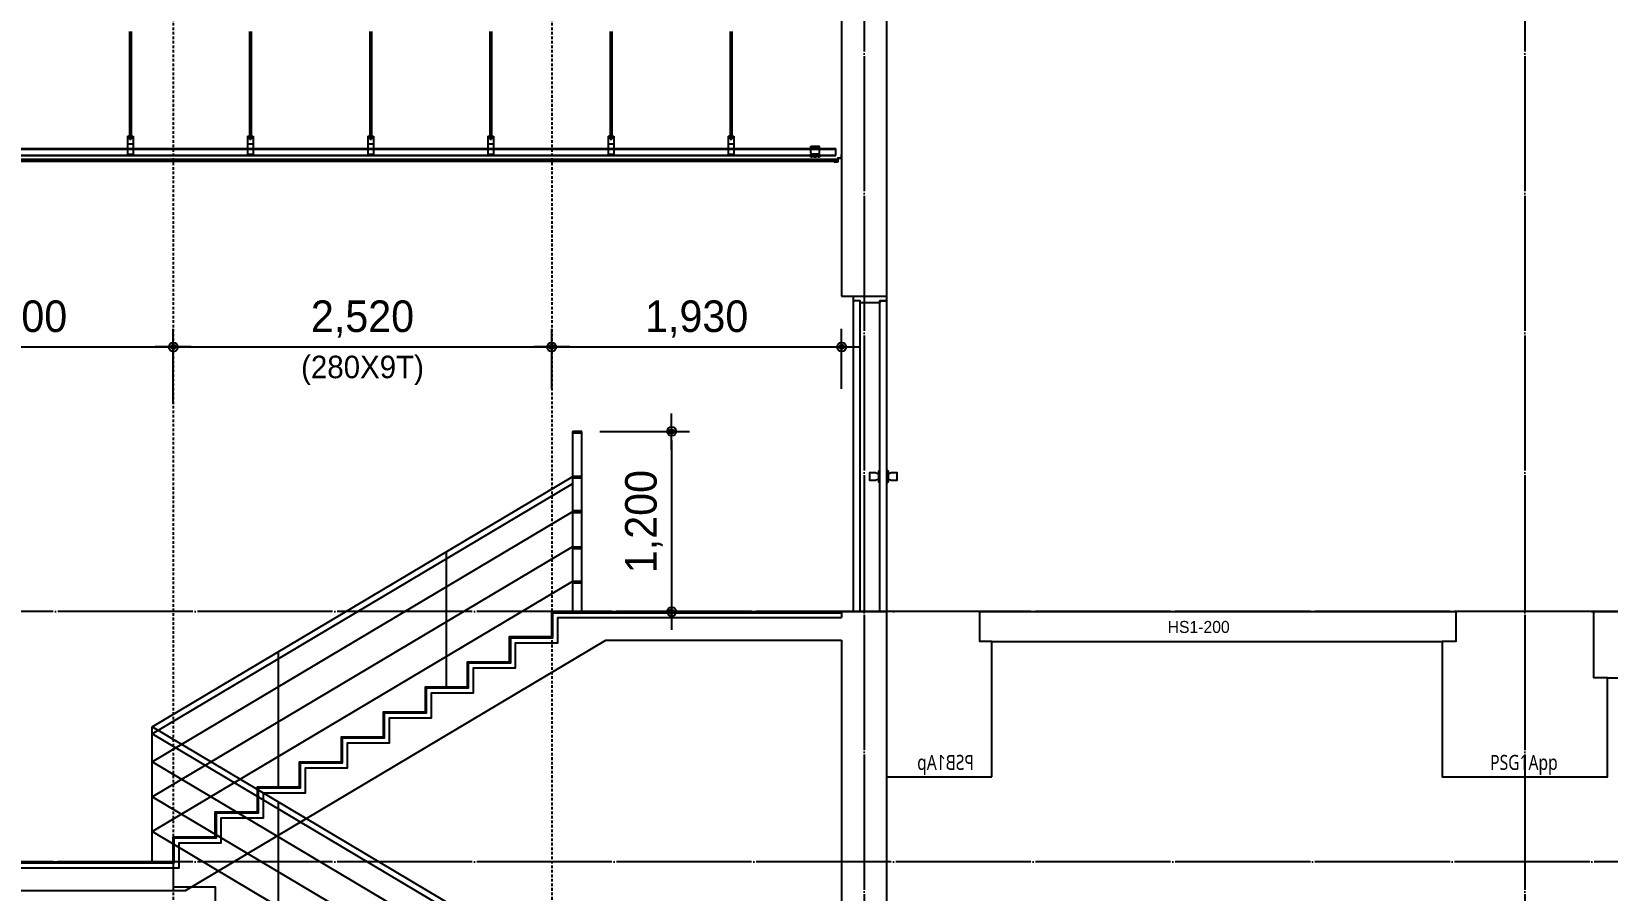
# Model space of a CAD drawing. Header units: millimetres. Extents: x 11948722 to 13111668, y -10771712 to -10232988.
# Drawn here: x 12600611 to 12611105, y -10473560 to -10467841 of the extents above; entities that cross this region are included whole.
import ezdxf
from ezdxf.enums import TextEntityAlignment as Align

# ---------------------------------------------------------------- set-up
doc = ezdxf.new("R2010")
doc.units = ezdxf.units.MM
doc.header["$LTSCALE"] = 150
doc.header["$MEASUREMENT"] = 0
for name, pattern in [('CEN', [6.2, 6, -0.1, 0, -0.1]), ('Xref-계단단면도$0$H', [1, 0.6, -0.4]), ('Xref-계단단면도$0$HIDDEN', [0.375, 0.25, -0.125])]:
    doc.linetypes.add(name, pattern=pattern)
doc.layers.get('0').update_dxf_attribs({"linetype": 'CONTINUOUS'})
doc.layers.get('Defpoints').update_dxf_attribs({"color": 117, "linetype": 'CONTINUOUS'})
for name, color, linetype in [('A-DOOR', 4, 'CONTINUOUS'), ('A-중심선', 10, 'CEN'), ('CON-C', 2, 'CONTINUOUS'), ('ELE-8', 8, 'CONTINUOUS'), ('Xref-계단단면도$0$3 dim0', 7, 'CONTINUOUS'), ('Xref-계단단면도$0$4', 4, 'CONTINUOUS'), ('Xref-계단단면도$0$8', 8, 'CONTINUOUS'), ('Xref-계단단면도$0$A-CEIL', 6, 'CONTINUOUS'), ('Xref-계단단면도$0$A-DIM', 7, 'CONTINUOUS'), ('Xref-계단단면도$0$FIN', 5, 'CONTINUOUS')]:
    doc.layers.add(name, color=color, linetype=linetype)
doc.styles.get("Standard").update_dxf_attribs({"font": 'NanumGothic.ttf'})
doc.styles.add('Xref-계단단면도$0$나눔고딕 Se', font='')
doc.styles.add('Xref-계단단면도$0$돋움', font='')
doc.styles.get('Xref-계단단면도$0$나눔고딕 Se').set_extended_font_data('Dotum')
doc.styles.get('Xref-계단단면도$0$돋움').set_extended_font_data('Dotum')
doc.dimstyles.new('Xref-계단단면도$0$A1-100', dxfattribs={"dimtxt": 3, "dimasz": 1, "dimexe": 2, "dimexo": 2, "dimgap": 1, "dimtad": 1, "dimdec": 0, "dimzin": 12, "dimdsep": 46, "dimlunit": 6, "dimtxsty": 'Xref-계단단면도$0$나눔고딕 Se', "dimblk1": 'Xref-계단단면도$0$DIMDOT', "dimblk2": 'Xref-계단단면도$0$DIMDOT', "dimsah": 1, "dimcen": -1, "dimdle": 2, "dimclrd": 256, "dimclre": 256, "dimclrt": 3, "dimadec": 0, "dimazin": 0, "dimtfac": 1, "dimtdec": 0, "dimtix": 1, "dimtmove": 2, "dimatfit": 3, "dimldrblk": 'Xref-계단단면도$0$DIMDOT', "dimfxl": 1, "dimtvp": 1, "dimtolj": 1, "dimtzin": 12, "dimlwd": -1, "dimlwe": -1, "dimarcsym": 0})

# ---------------------------------------------------------------- blocks, each defined once
blk = doc.blocks.new('Xref-계단단면도$0$DIMDOT')
at = {"color": 0}
blk.add_line((-2, 0), (2, 0), dxfattribs=at)
for radius in [0.5, 0.25]:
    blk.add_circle((0, 0), radius, dxfattribs=at)
blk = doc.blocks.new('*D1197')
at = {"layer": 'Defpoints', "color": 0, "lineweight": -3, "ltscale": 1200}
for p in [(12601555, -10469941), (12599455, -10470295), (12601555, -10470441)]:
    blk.add_point(p, dxfattribs=at)
at = {"layer": 'Xref-계단단면도$0$3 dim0'}
for p, q in [((12599455, -10470175), (12599455, -10469821)), ((12601555, -10470321), (12601555, -10469821)), ((12599515, -10469941), (12601495, -10469941))]:
    blk.add_line(p, q, dxfattribs=at)
at = {"layer": 'Xref-계단단면도$0$3 dim0', "ltscale": 1200, "xscale": 60, "yscale": 60, "zscale": 60, "rotation": 180}
blk.add_blockref('Xref-계단단면도$0$DIMDOT', (12599455, -10469941), dxfattribs=at)
at = {"layer": 'Xref-계단단면도$0$3 dim0', "ltscale": 1200, "xscale": 60, "yscale": 60, "zscale": 60}
blk.add_blockref('Xref-계단단면도$0$DIMDOT', (12601555, -10469941), dxfattribs=at)
at = {"layer": 'Xref-계단단면도$0$3 dim0', "color": 3, "ltscale": 1200, "insert": (12600505, -10469756), "char_height": 210, "attachment_point": 5, "style": 'Xref-계단단면도$0$나눔고딕 Se'}
blk.add_mtext('\\A1;2,100', dxfattribs=at)
blk = doc.blocks.new('*D1198')
at = {"layer": 'Defpoints', "color": 0, "lineweight": -3, "ltscale": 1200}
for p in [(12604075, -10469941), (12601555, -10470341), (12604075, -10470341)]:
    blk.add_point(p, dxfattribs=at)
at = {"layer": 'Xref-계단단면도$0$3 dim0'}
for p, q in [((12601555, -10470221), (12601555, -10469821)), ((12604075, -10470221), (12604075, -10469821)), ((12601615, -10469941), (12604015, -10469941))]:
    blk.add_line(p, q, dxfattribs=at)
at = {"layer": 'Xref-계단단면도$0$3 dim0', "ltscale": 1200, "xscale": 60, "yscale": 60, "zscale": 60, "rotation": 180}
blk.add_blockref('Xref-계단단면도$0$DIMDOT', (12601555, -10469941), dxfattribs=at)
at = {"layer": 'Xref-계단단면도$0$3 dim0', "ltscale": 1200, "xscale": 60, "yscale": 60, "zscale": 60}
blk.add_blockref('Xref-계단단면도$0$DIMDOT', (12604075, -10469941), dxfattribs=at)
at = {"layer": 'Xref-계단단면도$0$3 dim0', "color": 3, "ltscale": 1200, "char_height": 210, "attachment_point": 5, "style": 'Xref-계단단면도$0$나눔고딕 Se'}
for s, insert in [('\\A1;2,520', (12602815, -10469756)), ('\\H0.714286x;(280X9T)', (12602815, -10470097))]:
    blk.add_mtext(s, dxfattribs=dict(at, insert=insert))
blk = doc.blocks.new('*D1199')
at = {"layer": 'Defpoints', "color": 0, "lineweight": -3, "ltscale": 1200}
for p in [(12606005, -10469941), (12604075, -10470341), (12606005, -10470341)]:
    blk.add_point(p, dxfattribs=at)
at = {"layer": 'Xref-계단단면도$0$3 dim0'}
for p, q in [((12604075, -10470221), (12604075, -10469821)), ((12606005, -10470221), (12606005, -10469821)), ((12604135, -10469941), (12605945, -10469941))]:
    blk.add_line(p, q, dxfattribs=at)
at = {"layer": 'Xref-계단단면도$0$3 dim0', "ltscale": 1200, "xscale": 60, "yscale": 60, "zscale": 60, "rotation": 180}
blk.add_blockref('Xref-계단단면도$0$DIMDOT', (12604075, -10469941), dxfattribs=at)
at = {"layer": 'Xref-계단단면도$0$3 dim0', "ltscale": 1200, "xscale": 60, "yscale": 60, "zscale": 60}
blk.add_blockref('Xref-계단단면도$0$DIMDOT', (12606005, -10469941), dxfattribs=at)
at = {"layer": 'Xref-계단단면도$0$3 dim0', "color": 3, "ltscale": 1200, "insert": (12605040, -10469756), "char_height": 210, "attachment_point": 5, "style": 'Xref-계단단면도$0$나눔고딕 Se'}
blk.add_mtext('\\A1;1,930', dxfattribs=at)
blk = doc.blocks.new('*D1220')
at = {"layer": 'Defpoints', "color": 0, "lineweight": -3, "ltscale": 1200}
for p in [(12604275, -10470504), (12604275, -10471704), (12604873, -10471704)]:
    blk.add_point(p, dxfattribs=at)
at = {"layer": 'Xref-계단단면도$0$3 dim0'}
for p, q in [((12604395, -10470504), (12604993, -10470504)), ((12604873, -10470564), (12604873, -10471644)), ((12604395, -10471704), (12604993, -10471704))]:
    blk.add_line(p, q, dxfattribs=at)
at = {"layer": 'Xref-계단단면도$0$3 dim0', "ltscale": 1200, "xscale": 60, "yscale": 60, "zscale": 60}
for p, rotation in [((12604873, -10470504), 90), ((12604873, -10471704), 270)]:
    blk.add_blockref('Xref-계단단면도$0$DIMDOT', p, dxfattribs=dict(at, rotation=rotation))
at = {"layer": 'Xref-계단단면도$0$3 dim0', "color": 3, "ltscale": 1200, "insert": (12604688, -10471104), "char_height": 210, "attachment_point": 5, "rotation": 90, "style": 'Xref-계단단면도$0$나눔고딕 Se'}
blk.add_mtext('\\A1;1,200', dxfattribs=at)
blk = doc.blocks.new('*U136')
at = {"layer": 'A-DOOR'}
for p, q in [((-200, 0), (-200, 2070)), ((-155, 0), (-155, 2055)), ((-200, 0), (-25, 0))]:
    blk.add_line(p, q, dxfattribs=at)
for points in [[(10, 2100), (20, 2100), (20, 2070), (-25, 2070), (-25, 2055), (-155, 2055), (-155, 2070), (-200, 2070), (-200, 2100), (-190, 2100)], [(-25, 945), (-35, 935), (-35, 865), (-25, 855)], [(20, 945), (30, 935), (30, 865), (20, 855)], [(-35, 915), (-55, 925), (-95, 925), (-95, 875), (-55, 875), (-35, 885)], [(30, 885), (50, 875), (90, 875), (90, 925), (50, 925), (30, 915)]]:
    blk.add_lwpolyline(points, dxfattribs=at)
blk.add_lwpolyline([(20, 0), (-25, 0), (-25, 2070), (20, 2070)], close=True, dxfattribs=at)
blk = doc.blocks.new('PSB1Ap')
at = {"layer": 'CON-C', "ltscale": 1200, "flags": 128}
blk.add_lwpolyline([(-350, 0), (-350, 900), (-270, 900), (-270, 1100), (350, 1100), (350, 0)], close=True, dxfattribs=at)
at = {"layer": 'Defpoints', "color": 1, "width": 0.8}
blk.add_text('PSB1Ap', height=99.8, dxfattribs=at).set_placement((-231, 96), align=Align.MIDDLE_LEFT)
blk = doc.blocks.new('PSG1App')
at = {"layer": 'CON-C', "ltscale": 1200, "flags": 128}
blk.add_lwpolyline([(-460, 1100), (-460, 900), (-550, 900), (-550, 0), (550, 0), (550, 660), (460, 660), (460, 1100)], close=True, dxfattribs=at)
at = {"layer": 'Defpoints', "color": 1, "width": 0.8}
blk.add_text('PSG1App', height=99.8, dxfattribs=at).set_placement((-231, 96), align=Align.MIDDLE_LEFT)
blk = doc.blocks.new('zw$3F14')
at = {"layer": 'Xref-계단단면도$0$A-CEIL', "ltscale": 1200}
for p, q in [((0, 0), (0, 1200)), ((60, 0), (60, 1200))]:
    blk.add_line(p, q, dxfattribs=at)
at = {"layer": 'Xref-계단단면도$0$A-CEIL', "color": 4, "ltscale": 1200}
for points in [[(60, 1200), (0, 1200), (0, 1191), (60, 1191)], [(60, 900), (0, 900), (0, 891), (60, 891)], [(60, 670), (0, 670), (0, 661), (60, 661)], [(60, 430), (0, 430), (0, 421), (60, 421)], [(60, 200), (0, 200), (0, 191), (60, 191)]]:
    blk.add_lwpolyline(points, close=True, dxfattribs=at)

msp = doc.modelspace()

# ---------------------------------------------------------------- linework, layer by layer
at = {"layer": 'A-중심선'}
for p, q in [((12606154.7, -10458703.5), (12606154.7, -10505384.5)), ((12610554.7, -10458703.5), (12610554.7, -10505384.5)), ((12612846.5, -10471703.5), (12595120.5, -10471703.5)), ((12612846.5, -10471703.5), (12595220.5, -10471703.5)), ((12612846.5, -10473370.2), (12595220.5, -10473370.2))]:
    msp.add_line(p, q, dxfattribs=at)
at = {"layer": 'CON-C', "ltscale": 1200}
for p, q in [((12606304.7, -10466553.5), (12606304.7, -10469603.5)), ((12606004.7, -10466853.5), (12606004.7, -10469603.5)), ((12606004.7, -10469603.5), (12606304.7, -10469603.5)), ((12606004.7, -10471703.5), (12606304.7, -10471703.5)), ((12606004.7, -10471703.5), (12606004.7, -10471743.5)), ((12606304.7, -10471703.5), (12606304.7, -10479603.5)), ((12606924.7, -10471703.5), (12610094.7, -10471703.5)), ((12611014.7, -10471703.5), (12612846.5, -10471703.5)), ((12601635.9, -10473560.2), (12604435.9, -10471893.5)), ((12604435.9, -10471893.5), (12606004.7, -10471893.5)), ((12606004.7, -10471893.5), (12606004.7, -10475076.9)), ((12607004.7, -10471903.5), (12610004.7, -10471903.5)), ((12599154.7, -10473560.2), (12601635.9, -10473560.2))]:
    msp.add_line(p, q, dxfattribs=at)
at = {"layer": 'CON-C', "ltscale": 1200, "flags": 128}
msp.add_lwpolyline([(12599254.7, -10473410.2), (12601594.7, -10473410.2), (12601594.7, -10473243.5), (12601874.7, -10473243.5), (12601874.7, -10473076.9), (12602154.7, -10473076.9), (12602154.7, -10472910.2), (12602434.7, -10472910.2), (12602434.7, -10472743.5), (12602714.7, -10472743.5), (12602714.7, -10472576.9), (12602994.7, -10472576.9), (12602994.7, -10472410.2), (12603274.7, -10472410.2), (12603274.7, -10472243.5), (12603554.7, -10472243.5), (12603554.7, -10472076.9), (12603834.7, -10472076.9), (12603834.7, -10471910.2), (12604114.7, -10471910.2), (12604114.7, -10471743.5), (12606004.7, -10471743.5)], dxfattribs=at)
at = {"layer": 'CON-C', "ltscale": 1200}
msp.add_lwpolyline([(12611104.7, -10472143.5), (12612846.5, -10472143.5)], dxfattribs=at)
at = {"layer": 'ELE-8', "ltscale": 300}
for p, q in [((12601414.7, -10473370.2), (12601414.7, -10472470.2)), ((12601414.7, -10473370.2), (12601414.7, -10472470.2)), ((12601414.7, -10473370.2), (12601414.7, -10472470.2)), ((12604214.7, -10474136.9), (12601414.7, -10472470.2)), ((12604214.7, -10474183.4), (12601414.7, -10472516.7)), ((12604214.7, -10474369.6), (12601414.7, -10472702.9)), ((12604214.7, -10474602.4), (12601414.7, -10472935.7)), ((12602254.7, -10473870.2), (12602254.7, -10472970.2)), ((12604214.7, -10474835.1), (12601414.7, -10473168.4))]:
    msp.add_line(p, q, dxfattribs=at)
at = {"layer": 'ELE-8', "ltscale": 300, "flags": 128}
msp.add_lwpolyline([(12600174.7, -10473370.2), (12601554.7, -10473370.2), (12601554.7, -10473536.9), (12601834.7, -10473536.9), (12601834.7, -10473703.5), (12602114.7, -10473703.5), (12602114.7, -10473870.2), (12602394.7, -10473870.2), (12602394.7, -10474036.9), (12602674.7, -10474036.9), (12602674.7, -10474203.5), (12602954.7, -10474203.5), (12602954.7, -10474370.2), (12603234.7, -10474370.2), (12603234.7, -10474536.9), (12603514.7, -10474536.9), (12603514.7, -10474703.5), (12603794.7, -10474703.5), (12603794.7, -10474870.2), (12604074.7, -10474870.2), (12604074.7, -10475036.9), (12606284.7, -10475036.9)], dxfattribs=at)
at = {"layer": 'Xref-계단단면도$0$4', "ltscale": 0.1}
msp.add_lwpolyline([(12605954.7, -10468709.5), (12605954.7, -10468703.5), (12605955.7, -10468703.5), (12605955.7, -10468708.5), (12605978.7, -10468708.5), (12605978.7, -10468683.5), (12606003.7, -10468683.5), (12606003.7, -10468659.5), (12606004.7, -10468659.5), (12606004.7, -10468684.5), (12605979.7, -10468684.5), (12605979.7, -10468709.5), (12605954.7, -10468709.5)], dxfattribs=at)
at = {"layer": 'Xref-계단단면도$0$8'}
for p, q in [((12601263, -10467841), (12601263, -10468534.8)), ((12601274.3, -10467841), (12601274.3, -10468534.8)), ((12602063, -10467841), (12602063, -10468534.8)), ((12602074.3, -10467841), (12602074.3, -10468534.8)), ((12602863, -10467841), (12602863, -10468534.8)), ((12602874.3, -10467841), (12602874.3, -10468534.8)), ((12603663, -10467841), (12603663, -10468534.8)), ((12603674.3, -10467841), (12603674.3, -10468534.8)), ((12604463, -10467841), (12604463, -10468534.8)), ((12604474.3, -10467841), (12604474.3, -10468534.8)), ((12605263, -10467841), (12605263, -10468534.8)), ((12605274.3, -10467841), (12605274.3, -10468534.8)), ((12601249.9, -10468538.5), (12601249.9, -10468657.3)), ((12601249.9, -10468538.5), (12601287.4, -10468538.5)), ((12601257.4, -10468534.8), (12601279.9, -10468534.8)), ((12601257.4, -10468534.8), (12601257.4, -10468538.5)), ((12601261.2, -10468534.8), (12601261.2, -10468538.5)), ((12601263, -10468529.8), (12601274.3, -10468529.8)), ((12601263, -10468532.3), (12601274.3, -10468532.3)), ((12601276.2, -10468534.8), (12601276.2, -10468538.5)), ((12601279.9, -10468534.8), (12601279.9, -10468538.5)), ((12601287.4, -10468538.5), (12601287.4, -10468657.3)), ((12602049.9, -10468538.5), (12602049.9, -10468657.3)), ((12602049.9, -10468538.5), (12602087.4, -10468538.5)), ((12602057.4, -10468534.8), (12602079.9, -10468534.8)), ((12602057.4, -10468534.8), (12602057.4, -10468538.5)), ((12602061.2, -10468534.8), (12602061.2, -10468538.5)), ((12602063, -10468529.8), (12602074.3, -10468529.8)), ((12602063, -10468532.3), (12602074.3, -10468532.3)), ((12602076.2, -10468534.8), (12602076.2, -10468538.5)), ((12602079.9, -10468534.8), (12602079.9, -10468538.5)), ((12602087.4, -10468538.5), (12602087.4, -10468657.3)), ((12602849.9, -10468538.5), (12602849.9, -10468657.3)), ((12602849.9, -10468538.5), (12602887.4, -10468538.5)), ((12602857.4, -10468534.8), (12602879.9, -10468534.8)), ((12602857.4, -10468534.8), (12602857.4, -10468538.5)), ((12602861.2, -10468534.8), (12602861.2, -10468538.5)), ((12602863, -10468529.8), (12602874.3, -10468529.8)), ((12602863, -10468532.3), (12602874.3, -10468532.3)), ((12602876.2, -10468534.8), (12602876.2, -10468538.5)), ((12602879.9, -10468534.8), (12602879.9, -10468538.5)), ((12602887.4, -10468538.5), (12602887.4, -10468657.3)), ((12603649.9, -10468538.5), (12603687.4, -10468538.5)), ((12603649.9, -10468538.5), (12603649.9, -10468657.3)), ((12603657.4, -10468534.8), (12603679.9, -10468534.8)), ((12603657.4, -10468534.8), (12603657.4, -10468538.5)), ((12603661.2, -10468534.8), (12603661.2, -10468538.5)), ((12603663, -10468529.8), (12603674.3, -10468529.8)), ((12603663, -10468532.3), (12603674.3, -10468532.3)), ((12603676.2, -10468534.8), (12603676.2, -10468538.5)), ((12603679.9, -10468534.8), (12603679.9, -10468538.5)), ((12603687.4, -10468538.5), (12603687.4, -10468657.3)), ((12604449.9, -10468538.5), (12604449.9, -10468657.3)), ((12604449.9, -10468538.5), (12604487.4, -10468538.5)), ((12604457.4, -10468534.8), (12604457.4, -10468538.5)), ((12604457.4, -10468534.8), (12604479.9, -10468534.8)), ((12604461.2, -10468534.8), (12604461.2, -10468538.5)), ((12604463, -10468529.8), (12604474.3, -10468529.8)), ((12604463, -10468532.3), (12604474.3, -10468532.3)), ((12604476.2, -10468534.8), (12604476.2, -10468538.5)), ((12604479.9, -10468534.8), (12604479.9, -10468538.5)), ((12604487.4, -10468538.5), (12604487.4, -10468657.3)), ((12605249.9, -10468538.5), (12605249.9, -10468657.3)), ((12605249.9, -10468538.5), (12605287.4, -10468538.5)), ((12605257.4, -10468534.8), (12605257.4, -10468538.5)), ((12605257.4, -10468534.8), (12605279.9, -10468534.8)), ((12605261.2, -10468534.8), (12605261.2, -10468538.5)), ((12605263, -10468529.8), (12605274.3, -10468529.8)), ((12605263, -10468532.3), (12605274.3, -10468532.3)), ((12605276.2, -10468534.8), (12605276.2, -10468538.5)), ((12605279.9, -10468534.8), (12605279.9, -10468538.5)), ((12605287.4, -10468538.5), (12605287.4, -10468657.3)), ((12601249.9, -10468542.3), (12601287.4, -10468542.3)), ((12601249.9, -10468588.5), (12601287.4, -10468588.5)), ((12601257.4, -10468542.3), (12601257.4, -10468546)), ((12601257.4, -10468546), (12601279.9, -10468546)), ((12601261.2, -10468542.3), (12601261.2, -10468546)), ((12601263, -10468546), (12601263, -10468557.3)), ((12601263, -10468547.3), (12601274.3, -10468547.3)), ((12601263, -10468549.8), (12601274.3, -10468549.8)), ((12601263, -10468552.3), (12601274.3, -10468552.3)), ((12601263, -10468554.8), (12601274.3, -10468554.8)), ((12601263, -10468554.8), (12601274.3, -10468554.8)), ((12601263, -10468557.3), (12601274.3, -10468557.3)), ((12601274.3, -10468546), (12601274.3, -10468557.3)), ((12601276.2, -10468542.3), (12601276.2, -10468546)), ((12601279.9, -10468542.3), (12601279.9, -10468546)), ((12602049.9, -10468542.3), (12602087.4, -10468542.3)), ((12602049.9, -10468588.5), (12602087.4, -10468588.5)), ((12602057.4, -10468542.3), (12602057.4, -10468546)), ((12602057.4, -10468546), (12602079.9, -10468546)), ((12602061.2, -10468542.3), (12602061.2, -10468546)), ((12602063, -10468546), (12602063, -10468557.3)), ((12602063, -10468547.3), (12602074.3, -10468547.3)), ((12602063, -10468549.8), (12602074.3, -10468549.8)), ((12602063, -10468552.3), (12602074.3, -10468552.3)), ((12602063, -10468554.8), (12602074.3, -10468554.8)), ((12602063, -10468554.8), (12602074.3, -10468554.8)), ((12602063, -10468557.3), (12602074.3, -10468557.3)), ((12602074.3, -10468546), (12602074.3, -10468557.3)), ((12602076.2, -10468542.3), (12602076.2, -10468546)), ((12602079.9, -10468542.3), (12602079.9, -10468546)), ((12602849.9, -10468542.3), (12602887.4, -10468542.3)), ((12602849.9, -10468588.5), (12602887.4, -10468588.5)), ((12602857.4, -10468542.3), (12602857.4, -10468546)), ((12602857.4, -10468546), (12602879.9, -10468546)), ((12602861.2, -10468542.3), (12602861.2, -10468546)), ((12602863, -10468546), (12602863, -10468557.3)), ((12602863, -10468547.3), (12602874.3, -10468547.3)), ((12602863, -10468549.8), (12602874.3, -10468549.8)), ((12602863, -10468552.3), (12602874.3, -10468552.3)), ((12602863, -10468554.8), (12602874.3, -10468554.8)), ((12602863, -10468554.8), (12602874.3, -10468554.8)), ((12602863, -10468557.3), (12602874.3, -10468557.3)), ((12602874.3, -10468546), (12602874.3, -10468557.3)), ((12602876.2, -10468542.3), (12602876.2, -10468546)), ((12602879.9, -10468542.3), (12602879.9, -10468546)), ((12603649.9, -10468542.3), (12603687.4, -10468542.3)), ((12603649.9, -10468588.5), (12603687.4, -10468588.5)), ((12603657.4, -10468542.3), (12603657.4, -10468546)), ((12603657.4, -10468546), (12603679.9, -10468546)), ((12603661.2, -10468542.3), (12603661.2, -10468546)), ((12603663, -10468546), (12603663, -10468557.3)), ((12603663, -10468547.3), (12603674.3, -10468547.3)), ((12603663, -10468549.8), (12603674.3, -10468549.8)), ((12603663, -10468552.3), (12603674.3, -10468552.3)), ((12603663, -10468554.8), (12603674.3, -10468554.8)), ((12603663, -10468554.8), (12603674.3, -10468554.8)), ((12603663, -10468557.3), (12603674.3, -10468557.3)), ((12603674.3, -10468546), (12603674.3, -10468557.3)), ((12603676.2, -10468542.3), (12603676.2, -10468546)), ((12603679.9, -10468542.3), (12603679.9, -10468546)), ((12604449.9, -10468542.3), (12604487.4, -10468542.3)), ((12604449.9, -10468588.5), (12604487.4, -10468588.5)), ((12604457.4, -10468542.3), (12604457.4, -10468546)), ((12604457.4, -10468546), (12604479.9, -10468546)), ((12604461.2, -10468542.3), (12604461.2, -10468546)), ((12604463, -10468546), (12604463, -10468557.3)), ((12604463, -10468547.3), (12604474.3, -10468547.3)), ((12604463, -10468549.8), (12604474.3, -10468549.8)), ((12604463, -10468552.3), (12604474.3, -10468552.3)), ((12604463, -10468554.8), (12604474.3, -10468554.8)), ((12604463, -10468554.8), (12604474.3, -10468554.8)), ((12604463, -10468557.3), (12604474.3, -10468557.3)), ((12604474.3, -10468546), (12604474.3, -10468557.3)), ((12604476.2, -10468542.3), (12604476.2, -10468546)), ((12604479.9, -10468542.3), (12604479.9, -10468546)), ((12605249.9, -10468542.3), (12605287.4, -10468542.3)), ((12605249.9, -10468588.5), (12605287.4, -10468588.5)), ((12605257.4, -10468542.3), (12605257.4, -10468546)), ((12605257.4, -10468546), (12605279.9, -10468546)), ((12605261.2, -10468542.3), (12605261.2, -10468546)), ((12605263, -10468546), (12605263, -10468557.3)), ((12605263, -10468547.3), (12605274.3, -10468547.3)), ((12605263, -10468549.8), (12605274.3, -10468549.8)), ((12605263, -10468552.3), (12605274.3, -10468552.3)), ((12605263, -10468554.8), (12605274.3, -10468554.8)), ((12605263, -10468554.8), (12605274.3, -10468554.8)), ((12605263, -10468557.3), (12605274.3, -10468557.3)), ((12605274.3, -10468546), (12605274.3, -10468557.3)), ((12605276.2, -10468542.3), (12605276.2, -10468546)), ((12605279.9, -10468542.3), (12605279.9, -10468546)), ((12605801.1, -10468604.8), (12605857.3, -10468604.8)), ((12605801.1, -10468648.5), (12605801.1, -10468604.8)), ((12605801.1, -10468607.3), (12605857.3, -10468607.3)), ((12605801.1, -10468616), (12605804.8, -10468616)), ((12605806.8, -10468616), (12605809.8, -10468616)), ((12605809.8, -10468610.1), (12605809.8, -10468604.8)), ((12605809.8, -10468616), (12605809.8, -10468611.8)), ((12605824.8, -10468610.1), (12605824.8, -10468604.8)), ((12605824.8, -10468616), (12605824.8, -10468611.8)), ((12605824.8, -10468616), (12605827.9, -10468616)), ((12605829.6, -10468616), (12605833.6, -10468616)), ((12605833.6, -10468610.1), (12605833.6, -10468604.8)), ((12605833.6, -10468616), (12605833.6, -10468611.8)), ((12605848.6, -10468610.1), (12605848.6, -10468604.8)), ((12605848.6, -10468616), (12605848.6, -10468611.8)), ((12605848.6, -10468616), (12605852.4, -10468616)), ((12605853.7, -10468616), (12605857.3, -10468616)), ((12605857.3, -10468648.5), (12605857.3, -10468604.8)), ((12601249.9, -10468657.3), (12601287.4, -10468657.3)), ((12602049.9, -10468657.3), (12602087.4, -10468657.3)), ((12602849.9, -10468657.3), (12602887.4, -10468657.3)), ((12603649.9, -10468657.3), (12603687.4, -10468657.3)), ((12604449.9, -10468657.3), (12604487.4, -10468657.3)), ((12605249.9, -10468657.3), (12605287.4, -10468657.3)), ((12605807.3, -10468654.8), (12605801.1, -10468648.5)), ((12605801.1, -10468654.8), (12605807.3, -10468654.8)), ((12605801.1, -10468678.5), (12605801.1, -10468654.8)), ((12605808.6, -10468678.5), (12605801.1, -10468678.5)), ((12605803.6, -10468657.3), (12605807.3, -10468657.3)), ((12605803.6, -10468676), (12605803.6, -10468657.3)), ((12605803.6, -10468664.8), (12605854.8, -10468664.8)), ((12605806.5, -10468676), (12605803.6, -10468676)), ((12605807.3, -10468657.3), (12605807.3, -10468654.8)), ((12605807.3, -10468654.8), (12605851.1, -10468654.8)), ((12605837.3, -10468678.5), (12605821.1, -10468678.5)), ((12605835.2, -10468676), (12605823.2, -10468676)), ((12605857.3, -10468678.5), (12605849.8, -10468678.5)), ((12605851.1, -10468654.8), (12605857.3, -10468648.5)), ((12605851.1, -10468657.3), (12605851.1, -10468654.8)), ((12605851.1, -10468654.8), (12605857.3, -10468654.8)), ((12605851.1, -10468657.3), (12605854.8, -10468657.3)), ((12605854.8, -10468676), (12605852, -10468676)), ((12605854.8, -10468657.3), (12605854.8, -10468676)), ((12605857.3, -10468654.8), (12605857.3, -10468678.5))]:
    msp.add_line(p, q, dxfattribs=at)
at = {"layer": 'Xref-계단단면도$0$8', "linetype": 'Xref-계단단면도$0$HIDDEN', "ltscale": 0.1}
for p, q in [((12599493.7, -10468623.5), (12605965.7, -10468623.5)), ((12599493.7, -10468663.5), (12605965.7, -10468663.5))]:
    msp.add_line(p, q, dxfattribs=at)
at = {"layer": 'Xref-계단단면도$0$8'}
for centre, radius, start, end in [((12605814.8, -10468678.5), 8.75, 16.60155, 163.39845), ((12605814.8, -10468678.5), 6.25, 0, 180), ((12605843.6, -10468678.5), 8.75, 16.60155, 163.39845), ((12605843.6, -10468678.5), 6.25, 0, 180)]:
    msp.add_arc(centre, radius, start, end, dxfattribs=at)
at = {"layer": 'Xref-계단단면도$0$A-CEIL', "ltscale": 1200}
for p, q in [((12601414.7, -10472470.2), (12604214.7, -10470803.5)), ((12601414.7, -10472516.7), (12604214.7, -10470850.1)), ((12601414.7, -10472702.9), (12604214.7, -10471036.3)), ((12601414.7, -10472935.7), (12604214.7, -10471269)), ((12603374.7, -10472203.5), (12603374.7, -10471303.5)), ((12601414.7, -10473168.4), (12604214.7, -10471501.8)), ((12602254.7, -10472870.2), (12602254.7, -10471970.2)), ((12601414.7, -10473370.2), (12601414.7, -10472470.2))]:
    msp.add_line(p, q, dxfattribs=at)
at = {"layer": 'Xref-계단단면도$0$A-CEIL', "ltscale": 1200, "flags": 128}
for points in [[(12599254.7, -10473370.2), (12601554.7, -10473370.2), (12601554.7, -10473203.5), (12601834.7, -10473203.5), (12601834.7, -10473036.9), (12602114.7, -10473036.9), (12602114.7, -10472870.2), (12602394.7, -10472870.2), (12602394.7, -10472703.5), (12602674.7, -10472703.5), (12602674.7, -10472536.9), (12602954.7, -10472536.9), (12602954.7, -10472370.2), (12603234.7, -10472370.2), (12603234.7, -10472203.5), (12603514.7, -10472203.5), (12603514.7, -10472036.9), (12603794.7, -10472036.9), (12603794.7, -10471870.2), (12604074.7, -10471870.2), (12604074.7, -10471703.5), (12606004.7, -10471703.5)], [(12599254.7, -10473377.2), (12601561.7, -10473377.2), (12601561.7, -10473210.5), (12601841.7, -10473210.5), (12601841.7, -10473043.9), (12602121.7, -10473043.9), (12602121.7, -10472877.2), (12602401.7, -10472877.2), (12602401.7, -10472710.5), (12602681.7, -10472710.5), (12602681.7, -10472543.9), (12602961.7, -10472543.9), (12602961.7, -10472377.2), (12603241.7, -10472377.2), (12603241.7, -10472210.5), (12603521.7, -10472210.5), (12603521.7, -10472043.9), (12603801.7, -10472043.9), (12603801.7, -10471877.2), (12604081.7, -10471877.2), (12604081.7, -10471710.5), (12606004.7, -10471710.5)]]:
    msp.add_lwpolyline(points, dxfattribs=at)
at = {"layer": 'Xref-계단단면도$0$A-DIM', "color": 135, "linetype": 'Xref-계단단면도$0$H', "ltscale": 0.2}
for p, q in [((12601554.7, -10466853.5), (12601554.7, -10483883.9)), ((12604074.7, -10466853.5), (12604074.7, -10482961.8))]:
    msp.add_line(p, q, dxfattribs=at)
at = {"layer": 'Xref-계단단면도$0$FIN', "color": 8}
for p, q in [((12599493.7, -10468619.8), (12605965.7, -10468619.8)), ((12605965.7, -10468667.3), (12605965.7, -10468619.8)), ((12599493.7, -10468667.3), (12605965.7, -10468667.3))]:
    msp.add_line(p, q, dxfattribs=at)
at = {"layer": 'Xref-계단단면도$0$FIN', "color": 150}
for p, q in [((12599493.7, -10468691), (12605965.7, -10468691)), ((12599493.7, -10468703.5), (12605965.7, -10468703.5))]:
    msp.add_line(p, q, dxfattribs=at)
at = {"layer": 'Xref-계단단면도$0$FIN', "color": 150, "flags": 128}
msp.add_lwpolyline([(12605965.7, -10468691), (12605965.7, -10468703.5)], dxfattribs=at)

# ---------------------------------------------------------------- block references
at = {"layer": 'A-DOOR'}
msp.add_blockref('*U136', (12606284.7, -10471703.5, 188270), dxfattribs=at)
at = {"layer": 'CON-C', "ltscale": 1200, "xscale": -1, "rotation": 359.999999999763}
msp.add_blockref('PSB1Ap', (12606654.7, -10472803.5), dxfattribs=at)
at = {"layer": 'CON-C', "ltscale": 1200}
msp.add_blockref('PSG1App', (12610554.7, -10472803.5), dxfattribs=at)
at = {"layer": 'Xref-계단단면도$0$A-CEIL', "ltscale": 1200}
msp.add_blockref('zw$3F14', (12604214.7, -10471703.5), dxfattribs=at)

# ---------------------------------------------------------------- texts
at = {"layer": 'Defpoints', "style": 'Xref-계단단면도$0$돋움'}
msp.add_text('HS1-200', height=80, dxfattribs=at).set_placement((12608176.1, -10471845.6))

# ---------------------------------------------------------------- dimensions: what is measured, and where the dimension line sits
at = {"layer": 'Xref-계단단면도$0$3 dim0'}
for base, p1, p2, picture, middle in [((12601554.7, -10469941), (12599454.7, -10470295.1), (12601554.7, -10470441), '*D1197', (12600504.7, -10469755.6)), ((12606004.7, -10469941), (12604074.7, -10470341), (12606004.7, -10470341), '*D1199', (12605039.7, -10469755.6))]:
    dim = msp.add_linear_dim(base=base, p1=p1, p2=p2, dimstyle='Xref-계단단면도$0$A1-100', override={"dimscale": 60, "dimtxt": 3.5, "dimblk1": 'Xref-계단단면도$0$DIMDOT', "dimblk2": 'Xref-계단단면도$0$DIMDOT'}, dxfattribs=at)
    dim.commit()
    dim.dimension.update_dxf_attribs({"geometry": picture, "text_midpoint": middle})
dim = msp.add_linear_dim(base=(12604074.7, -10469941), p1=(12601554.7, -10470341), p2=(12604074.7, -10470341), text='<>\\X\\H0.714286x;(280X9T)', dimstyle='Xref-계단단면도$0$A1-100', override={"dimscale": 60, "dimtxt": 3.5, "dimtxsty": 'Xref-계단단면도$0$나눔고딕 Se', "dimblk1": 'Xref-계단단면도$0$DIMDOT', "dimblk2": 'Xref-계단단면도$0$DIMDOT'}, dxfattribs=at)
dim.commit()
dim.dimension.update_dxf_attribs({"geometry": '*D1198', "text_midpoint": (12602814.7, -10469941)})
dim = msp.add_linear_dim(base=(12604873.1, -10471703.5), p1=(12604274.7, -10470503.5), p2=(12604274.7, -10471703.5), angle=270, dimstyle='Xref-계단단면도$0$A1-100', override={"dimscale": 60, "dimtxt": 3.5}, dxfattribs=at)
dim.commit()
dim.dimension.update_dxf_attribs({"geometry": '*D1220', "text_midpoint": (12604687.7, -10471103.5)})

doc.saveas('drawing.dxf')
